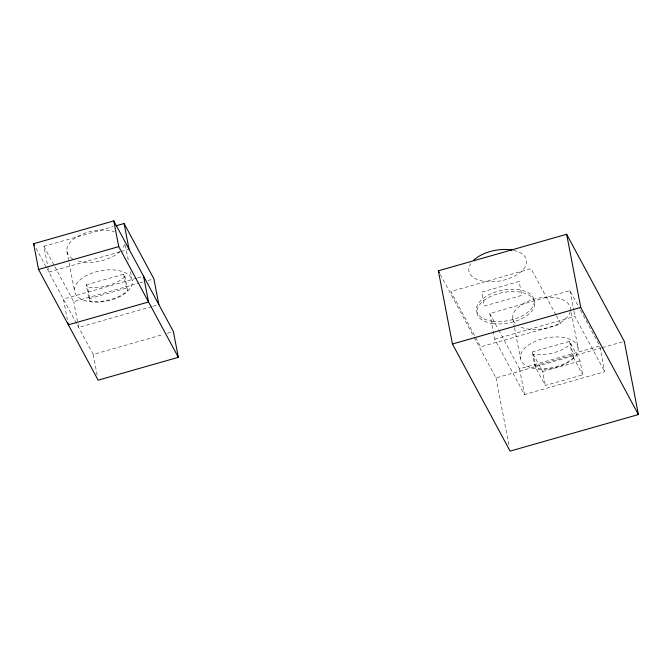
<?xml version="1.0" encoding="UTF-8"?>
<svg xmlns="http://www.w3.org/2000/svg" width="672" height="672" viewBox="0 0 672 672"><rect width="100%" height="100%" fill="white"/><g stroke="black" fill="none" stroke-linecap="round" stroke-linejoin="round"><path stroke-width="0.5" stroke-dasharray="3.36 2.52" d="M120.028 251.815L48.863 272.084L43.907 246.347L113.072 226.649M121.036 251.53L128.05 249.53M86.251 284.869L123.673 274.21L124.942 276.562L127.621 290.48A29.299 15.481 -10.9 0 1 90.199 301.14L88.931 298.788L86.251 284.869L87.52 287.221L90.199 301.14M136.567 278.242L63.395 299.082L67.36 319.67M137.575 277.956L143.59 276.242M54.835 266.641L73.702 301.703L138.852 283.139M139.86 282.853L142.867 281.996M147.874 280.568L153.888 278.855M88.931 298.788L126.353 288.128L127.621 290.48M151.83 306.592L78.658 327.432L73.702 301.703M152.83 306.306L158.844 304.592M47.006 268.64L93.19 354.438L163.355 334.446M167.37 333.304L173.384 331.59M599.936 347.021L604.699 371.725L524.504 394.565L494.71 339.217L489.754 313.48L569.94 290.64L579.382 308.162M494.71 339.217L574.896 316.369L604.699 371.725M532.098 351.994L569.52 341.334L580.062 360.914L582.742 374.833L545.32 385.493L534.778 365.912L532.098 351.994L542.64 371.574L545.32 385.493M498.691 330.086L519.548 368.827L599.743 345.988L579.877 309.086M534.778 365.912L572.2 355.253L582.742 374.833M474.13 337.285L496.003 377.916L601.247 347.936M602.255 347.651L622.297 341.939M542.64 371.574L580.062 360.914M555.845 314.773L531.014 268.649L450.828 291.488L474.667 335.773M556.34 315.697L560.809 323.996L480.623 346.836L475.163 336.689M489.754 313.48L498.196 329.162M440.336 274.504L473.634 336.361M43.907 246.347L54.331 265.726M36.086 248.346L46.511 267.716M569.94 290.64L573.712 310.195M573.905 311.228L574.896 316.369M578.08 347.92A29.299 15.481 -10.9 0 0 532.846 342.468A29.299 15.481 -10.9 0 0 536.836 369.004A29.299 15.481 -10.9 0 0 578.08 347.92L570.419 308.146A29.299 15.481 -10.9 0 0 533.786 299.326A29.299 15.481 -10.9 0 0 515.768 323.963M569.52 341.334L572.2 355.253M512.77 318.57L514.34 326.726M514.534 327.743L520.422 358.336M519.548 368.827L524.504 394.565M496.003 377.916L509.3 446.981M125.362 245.095L128.696 262.433M130.46 271.614L132.233 280.787A29.299 15.481 -10.9 0 1 90.989 301.871A29.299 15.481 -10.9 0 1 86.999 275.335A29.299 15.481 -10.9 0 1 132.233 280.787M123.673 274.21L126.353 288.128M93.19 354.438L97.154 375.026M66.914 251.437L74.575 291.211M570.284 311.371A29.299 15.481 -10.9 0 1 550.343 327.104A29.299 15.481 -10.9 0 1 520.237 326.869M513.694 250.362A29.299 15.481 -10.9 0 1 522.892 269.884A29.299 15.481 -10.9 0 1 485.327 281.509A29.299 15.481 -10.9 0 1 470.761 263.642M124.438 244.238A29.299 15.481 -10.9 0 1 121.976 249.228M120.095 251.345A29.299 15.481 -10.9 0 1 76.348 260.526M72.668 258.854A29.299 15.481 -10.9 0 1 75.869 237.56A29.299 15.481 -10.9 0 1 114.425 231.689M124.942 276.562A29.299 15.481 -10.9 0 1 87.52 287.221M519.095 281.459L481.673 292.118L484.352 306.037L521.774 295.378L519.095 281.459M573.468 357.613L570.788 343.694A29.299 15.481 -10.9 0 1 533.366 354.354L536.046 368.273A29.299 15.481 -10.9 0 0 573.468 357.613M492.811 323.543A29.299 15.481 -10.9 0 0 534.694 302.879A29.299 15.481 -10.9 0 0 489.955 296.806A29.299 15.481 -10.9 0 0 492.811 323.543M492.366 321.199A29.299 15.481 -10.9 0 0 534.24 300.544A29.299 15.481 -10.9 0 0 489.502 294.47A29.299 15.481 -10.9 0 0 492.366 321.199"/><path stroke-width="1.01" d="M33.6 243.734L113.786 220.895L173.384 331.59L178.34 357.328L98.146 380.167L38.556 269.472L33.6 243.734L34.591 245.582M116.08 225.792L124.093 223.507L153.888 278.855L158.844 304.592M38.556 269.472L118.742 246.624L178.34 357.328M438.346 270.808L566.647 234.268L624.305 341.368L638.4 414.565L510.098 451.105L452.441 344.005L438.346 270.808L439.345 272.656M452.441 344.005L580.742 307.457L638.4 414.565M566.647 234.268L580.742 307.457M143.59 276.242L148.537 301.98L68.351 324.82L67.956 322.762M124.093 223.507L129.049 249.245M113.786 220.895L118.742 246.624M473.609 260.274A29.299 15.481 -10.9 0 1 511.93 250.018"/></g></svg>
